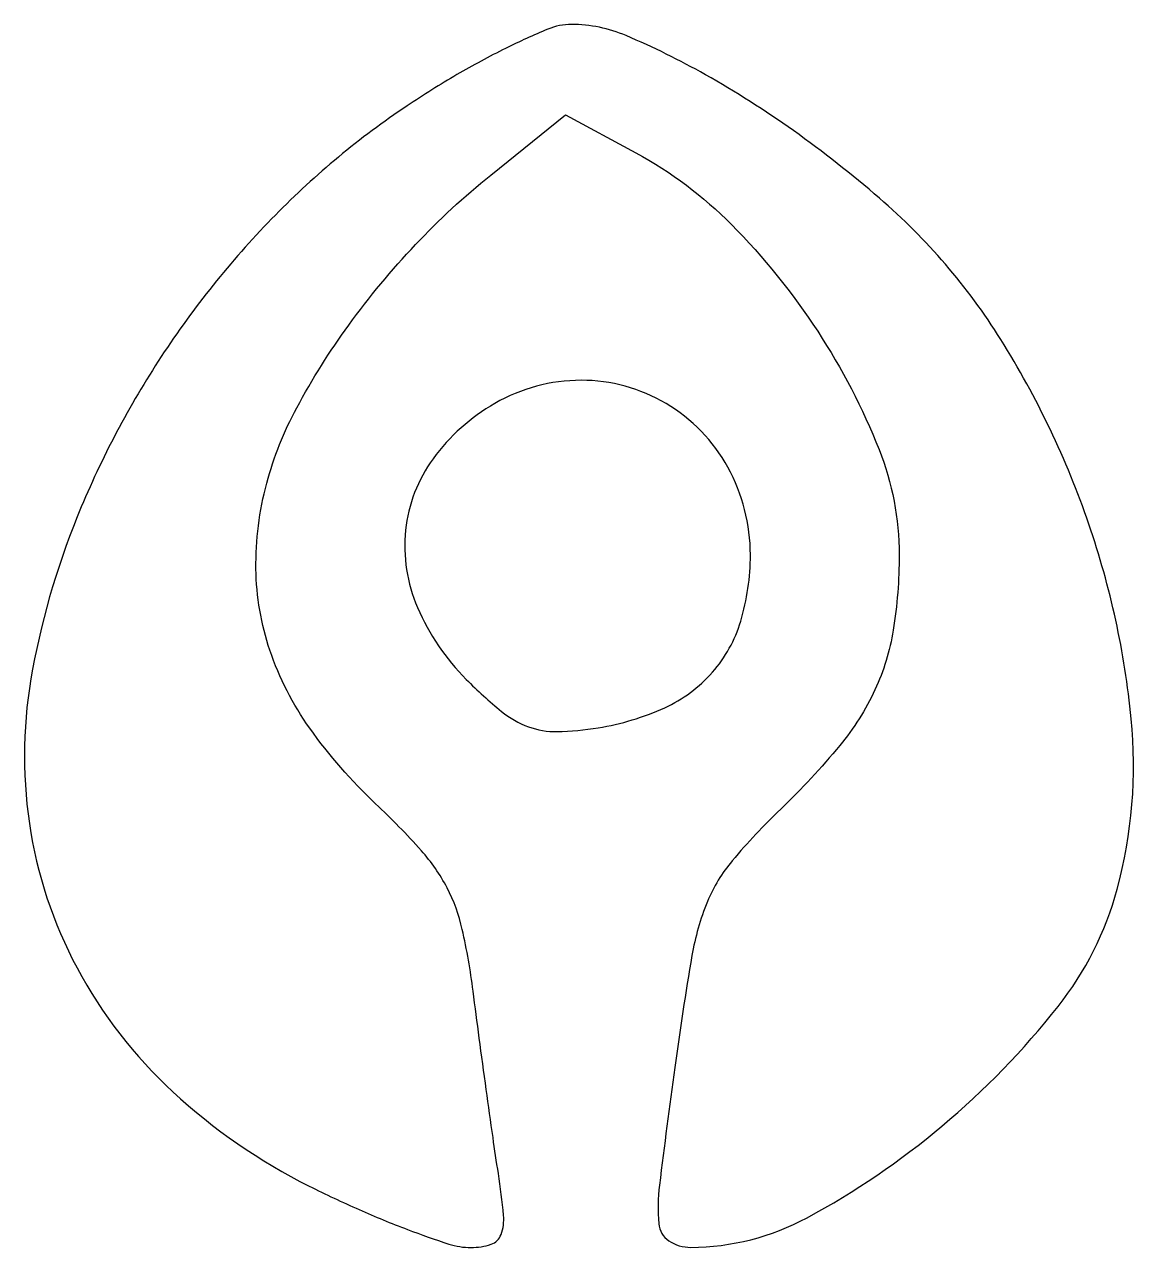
# Model space of a CAD drawing. Extents: x 4.6 to 60.9, y 1 to 63.
import ezdxf

# ---------------------------------------------------------------- set-up
doc = ezdxf.new("R2010")
doc.units = 0

msp = doc.modelspace()

# ---------------------------------------------------------------- linework, layer by layer
for points in [[(24.053296, 58.876754, 0.051571), (17.368405, 53.33899, 0.047278), (11.7382, 46.397089, 0.047436), (7.528932, 38.546298, 0.05276), (5.055261, 30.314927, 0.083305), (4.89668, 22.497636, 0.086646), (7.314674, 15.171755, 0.083538), (12.172237, 8.891529, 0.070703), (19.086099, 4.114839, 0.011529), (21.616898, 2.922291, 0.013584), (24.066525, 1.914984, 0.012506), (26.167121, 1.176757, 0.078396), (27.287531, 1, 0.080309), (28.307453, 1.164881, 0.227743), (28.812144, 1.652695, 0.112908), (28.94013, 2.634024, 0.014561), (28.675768, 4.75, -0.002799), (28.404407, 6.57244, -0.001193), (28.060753, 9.014063, -0.001181), (27.706605, 11.619834, -0.001551), (27.396355, 14, 0.023846), (26.84614, 17.126569, 0.064631), (26.073654, 19.236497, 0.062589), (24.772855, 21.11737, 0.021313), (22.449998, 23.5, -0.049137), (19.114774, 27.324862, -0.073011), (17.092984, 31.274047, -0.078873), (16.384735, 35.400519, -0.069007), (16.931998, 39.74746, -0.057884), (18.452982, 43.570247, -0.033639), (21.086644, 47.756449, -0.031994), (24.474433, 51.837994, -0.034076), (28.288972, 55.362641), (32.077944, 58.412832), (35.650095, 56.489102, -0.074688), (40.497439, 52.856645, -0.04968), (44.868273, 47.444113, -0.050562), (47.978527, 41.455342, -0.094774), (49, 36.11476, -0.039519), (48.69757, 32.294369, -0.069602), (47.772653, 29.272, -0.063918), (45.990409, 26.451991, -0.028523), (42.996379, 23.227214, 0.025669), (40.537787, 20.609244, 0.078464), (39.276271, 18.53344, 0.055188), (38.491736, 15.796975, 0.008251), (37.621296, 10.131244, 0.003084), (36.843131, 4.168413, 0.053225), (36.809268, 2.205688, 0.226648), (37.318192, 1.346695, 0.149832), (38.436155, 1.009769, 0.123038), (44.326057, 2.511069, 0.051072), (51.168259, 7.1568, 0.050802), (57.055367, 13.219025, 0.101607), (60.048299, 19.159365, 0.090835), (60.767891, 27.807408, 0.058318), (58.617005, 37.673046, 0.057068), (54.151842, 47.031682, 0.075279), (48.002664, 54.19364, 0.022987), (43.638571, 57.616417, 0.026469), (39.173409, 60.45459, 0.027778), (35.155017, 62.434185, 0.100889), (32.37942, 63, 0.098789), (31.185416, 62.761767, 0.016486), (29.046121, 61.788797, 0.017513), (26.575053, 60.455363, 0.014728)], [(28.5, 43.792183, 0.105158), (25.36629, 40.986347, 0.132641), (23.973953, 37.367156, 0.128261), (24.573115, 33.445599, 0.094948), (27.046391, 29.799763, 0.024572), (28.838264, 28.175859, 0.084052), (30.198653, 27.398003, 0.093548), (31.658202, 27.154737, 0.034883), (33.736611, 27.344684, 0.06672), (37.111655, 28.366994, 0.105782), (39.528678, 30.159599, 0.108373), (40.96348, 32.749111, 0.072645), (41.454545, 36.111183, 0.126611), (40.311292, 40.553638, 0.133748), (37.180248, 43.784681, 0.135136), (32.870637, 44.961419, 0.130385)]]:
    msp.add_lwpolyline(points, format="xyb", close=True)

doc.saveas('drawing.dxf')
